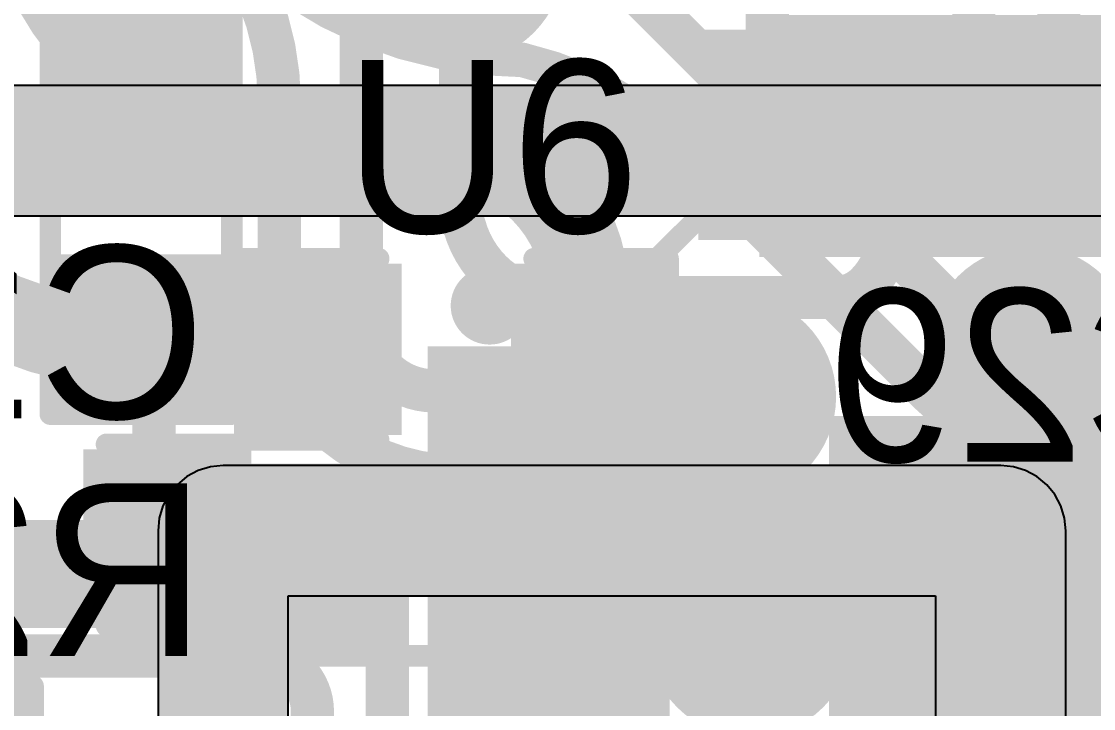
# Model space of a CAD drawing. Header units: millimetres. Extents: x 2.49 to 5.32, y 1.64 to 4.48.
# Drawn here: x 3.6273 to 3.8755, y 2.2338 to 2.3929 of the extents above; entities that cross this region are included whole.
import ezdxf

# ---------------------------------------------------------------- set-up
doc = ezdxf.new("R2010")
doc.units = ezdxf.units.MM
doc.header["$MEASUREMENT"] = 0
for name, color, linetype in [('BottomLayer', 5, 'Continuous'), ('BottomOverlay', 54, 'Continuous'), ('BottomPaste', 16, 'Continuous'), ('BottomSolder', 6, 'Continuous'), ('InternalPlane1', 76, 'Continuous'), ('InternalPlane2', 16, 'Continuous'), ('Mechanical2', 216, 'Continuous'), ('MultiLayer', 9, 'Continuous'), ('TopLayer', 1, 'Continuous'), ('TopOverlay', 2, 'Continuous'), ('TopPaste', 8, 'Continuous'), ('TopSolder', 216, 'Continuous'), ('ViaHoleLayer', 16, 'Continuous')]:
    doc.layers.add(name, color=color, linetype=linetype)

# ---------------------------------------------------------------- blocks, each defined once
blk = doc.blocks.new('R__0603_7')
at = {"layer": 'TopLayer'}
for points in [[(-0.045, 0.0175), (-0.045, -0.0175), (-0.015, 0.0175), (-0.015, -0.0175)], [(0.015, 0.0175), (0.015, -0.0175), (0.045, 0.0175), (0.045, -0.0175)]]:
    blk.add_solid(points, dxfattribs=at)
at = {"layer": 'TopOverlay', "const_width": 0.005}
for points in [[(-0.048, -0.021), (-0.048, 0.021)], [(0.048, 0.021), (-0.048, 0.021)], [(0.048, -0.021), (0.048, 0.021)], [(0.048, -0.021), (-0.048, -0.021)]]:
    blk.add_lwpolyline(points, dxfattribs=at)
at = {"layer": 'TopOverlay', "const_width": 0.0025}
for points in [[(-0.04925, 0.021, 1), (-0.04675, 0.021, 1)], [(-0.04925, 0.021, 1), (-0.04675, 0.021, 1)], [(0.04675, 0.021, 1), (0.04925, 0.021, 1)], [(0.04675, 0.021, 1), (0.04925, 0.021, 1)], [(-0.04925, -0.021, 1), (-0.04675, -0.021, 1)], [(-0.04925, -0.021, 1), (-0.04675, -0.021, 1)], [(0.04675, -0.021, 1), (0.04925, -0.021, 1)], [(0.04675, -0.021, 1), (0.04925, -0.021, 1)]]:
    blk.add_lwpolyline(points, format="xyb", close=True, dxfattribs=at)
at = {"layer": 'TopPaste'}
for points in [[(-0.045, 0.0175), (-0.045, -0.0175), (-0.015, 0.0175), (-0.015, -0.0175)], [(0.015, 0.0175), (0.015, -0.0175), (0.045, 0.0175), (0.045, -0.0175)]]:
    blk.add_solid(points, dxfattribs=at)
at = {"layer": 'TopSolder'}
for points in [[(-0.049, 0.0215), (-0.049, -0.0215), (-0.011, 0.0215), (-0.011, -0.0215)], [(0.011, 0.0215), (0.011, -0.0215), (0.049, 0.0215), (0.049, -0.0215)]]:
    blk.add_solid(points, dxfattribs=at)
blk = doc.blocks.new('C___0603_8')
at = {"layer": 'TopLayer'}
for points in [[(-0.045, 0.0175), (-0.045, -0.0175), (-0.015, 0.0175), (-0.015, -0.0175)], [(0.015, 0.0175), (0.015, -0.0175), (0.045, 0.0175), (0.045, -0.0175)]]:
    blk.add_solid(points, dxfattribs=at)
at = {"layer": 'TopOverlay', "const_width": 0.005}
for points in [[(-0.049, -0.021), (-0.049, 0.021)], [(-0.049, 0.021), (-0.018, 0.021)], [(0.018, 0.021), (0.049, 0.021)], [(0.049, -0.021), (0.049, 0.021)], [(-0.049, -0.021), (-0.018, -0.021)], [(0.018, -0.021), (0.049, -0.021)]]:
    blk.add_lwpolyline(points, dxfattribs=at)
at = {"layer": 'TopOverlay', "const_width": 0.0025}
for points in [[(-0.05025, 0.021, 1), (-0.04775, 0.021, 1)], [(-0.05025, 0.021, 1), (-0.04775, 0.021, 1)], [(-0.01925, 0.021, 1), (-0.01675, 0.021, 1)], [(0.01675, 0.021, 1), (0.01925, 0.021, 1)], [(0.04775, 0.021, 1), (0.05025, 0.021, 1)], [(0.04775, 0.021, 1), (0.05025, 0.021, 1)], [(-0.05025, -0.021, 1), (-0.04775, -0.021, 1)], [(-0.05025, -0.021, 1), (-0.04775, -0.021, 1)], [(-0.01925, -0.021, 1), (-0.01675, -0.021, 1)], [(0.01675, -0.021, 1), (0.01925, -0.021, 1)], [(0.04775, -0.021, 1), (0.05025, -0.021, 1)], [(0.04775, -0.021, 1), (0.05025, -0.021, 1)]]:
    blk.add_lwpolyline(points, format="xyb", close=True, dxfattribs=at)
at = {"layer": 'TopPaste'}
for points in [[(-0.045, 0.0175), (-0.045, -0.0175), (-0.015, 0.0175), (-0.015, -0.0175)], [(0.015, 0.0175), (0.015, -0.0175), (0.045, 0.0175), (0.045, -0.0175)]]:
    blk.add_solid(points, dxfattribs=at)
at = {"layer": 'TopSolder'}
for points in [[(-0.04736, 0.01986), (-0.04736, -0.01986), (-0.01264, 0.01986), (-0.01264, -0.01986)], [(0.01264, 0.01986), (0.01264, -0.01986), (0.04736, 0.01986), (0.04736, -0.01986)]]:
    blk.add_solid(points, dxfattribs=at)
blk = doc.blocks.new('48__________7_7__35')
at = {"layer": 'TopLayer'}
for points in [[(-0.11457, 0.19134), (-0.11457, 0.14331), (-0.10197, 0.19134), (-0.10197, 0.14331)], [(-0.09488, 0.19134), (-0.09488, 0.14331), (-0.08228, 0.19134), (-0.08228, 0.14331)], [(-0.0752, 0.19134), (-0.0752, 0.14331), (-0.0626, 0.19134), (-0.0626, 0.14331)], [(-0.05551, 0.19134), (-0.05551, 0.14331), (-0.04291, 0.19134), (-0.04291, 0.14331)], [(-0.19134, 0.11457), (-0.19134, 0.10197), (-0.14331, 0.11457), (-0.14331, 0.10197)], [(-0.09843, 0.09843), (-0.09843, -0.09843), (0.09843, 0.09843), (0.09843, -0.09843)], [(-0.19134, 0.09488), (-0.19134, 0.08228), (-0.14331, 0.09488), (-0.14331, 0.08228)], [(-0.19134, 0.0752), (-0.19134, 0.0626), (-0.14331, 0.0752), (-0.14331, 0.0626)], [(-0.19134, 0.05551), (-0.19134, 0.04291), (-0.14331, 0.05551), (-0.14331, 0.04291)], [(-0.19134, 0.03583), (-0.19134, 0.02323), (-0.14331, 0.03583), (-0.14331, 0.02323)]]:
    blk.add_solid(points, dxfattribs=at)
at = {"layer": 'TopOverlay', "const_width": 0.005}
blk.add_lwpolyline([(-0.157, 0.124), (-0.124, 0.157)], dxfattribs=at)
at = {"layer": 'TopOverlay'}
for points, const_width in [([(-0.12525, 0.157, 1), (-0.12275, 0.157, 1)], 0.0025), ([(-0.177, 0.128, 1), (-0.185, 0.128, 1)], 0.01), ([(-0.1875, 0.128, 1), (-0.1825, 0.128, 1)], 0.005), ([(-0.1795, 0.128, 1), (-0.1745, 0.128, 1)], 0.005), ([(-0.15825, 0.124, 1), (-0.15575, 0.124, 1)], 0.0025)]:
    blk.add_lwpolyline(points, format="xyb", close=True, dxfattribs=dict(at, const_width=const_width))
at = {"layer": 'TopPaste'}
for points in [[(-0.11457, 0.19134), (-0.11457, 0.14331), (-0.10197, 0.19134), (-0.10197, 0.14331)], [(-0.09488, 0.19134), (-0.09488, 0.14331), (-0.08228, 0.19134), (-0.08228, 0.14331)], [(-0.0752, 0.19134), (-0.0752, 0.14331), (-0.0626, 0.19134), (-0.0626, 0.14331)], [(-0.05551, 0.19134), (-0.05551, 0.14331), (-0.04291, 0.19134), (-0.04291, 0.14331)], [(-0.19134, 0.11457), (-0.19134, 0.10197), (-0.14331, 0.11457), (-0.14331, 0.10197)], [(-0.09843, 0.09843), (-0.09843, -0.09843), (0.09843, 0.09843), (0.09843, -0.09843)], [(-0.19134, 0.09488), (-0.19134, 0.08228), (-0.14331, 0.09488), (-0.14331, 0.08228)], [(-0.19134, 0.0752), (-0.19134, 0.0626), (-0.14331, 0.0752), (-0.14331, 0.0626)], [(-0.19134, 0.05551), (-0.19134, 0.04291), (-0.14331, 0.05551), (-0.14331, 0.04291)], [(-0.19134, 0.03583), (-0.19134, 0.02323), (-0.14331, 0.03583), (-0.14331, 0.02323)]]:
    blk.add_solid(points, dxfattribs=at)
at = {"layer": 'TopSolder'}
for points in [[(-0.11857, 0.19534), (-0.11857, 0.13931), (-0.09797, 0.19534), (-0.09797, 0.13931)], [(-0.09888, 0.19534), (-0.09888, 0.13931), (-0.07828, 0.19534), (-0.07828, 0.13931)], [(-0.0792, 0.19534), (-0.0792, 0.13931), (-0.0586, 0.19534), (-0.0586, 0.13931)], [(-0.05951, 0.19534), (-0.05951, 0.13931), (-0.03891, 0.19534), (-0.03891, 0.13931)], [(-0.19534, 0.11857), (-0.19534, 0.09797), (-0.13931, 0.11857), (-0.13931, 0.09797)], [(-0.10243, 0.10243), (-0.10243, -0.10243), (0.10243, 0.10243), (0.10243, -0.10243)], [(-0.19534, 0.09888), (-0.19534, 0.07828), (-0.13931, 0.09888), (-0.13931, 0.07828)], [(-0.19534, 0.0792), (-0.19534, 0.0586), (-0.13931, 0.0792), (-0.13931, 0.0586)], [(-0.19534, 0.05951), (-0.19534, 0.03891), (-0.13931, 0.05951), (-0.13931, 0.03891)], [(-0.19534, 0.03983), (-0.19534, 0.01923), (-0.13931, 0.03983), (-0.13931, 0.01923)]]:
    blk.add_solid(points, dxfattribs=at)
blk = doc.blocks.new('R__0603_B_45')
at = {"layer": 'BottomLayer'}
for points in [[(-0.015, -0.0175), (-0.015, 0.0175), (-0.045, -0.0175), (-0.045, 0.0175)], [(0.045, -0.0175), (0.045, 0.0175), (0.015, -0.0175), (0.015, 0.0175)]]:
    blk.add_solid(points, dxfattribs=at)
at = {"layer": 'BottomOverlay', "const_width": 0.005}
for points in [[(0.048, 0.021), (-0.048, 0.021)], [(-0.048, 0.021), (-0.048, -0.021)], [(0.048, 0.021), (0.048, -0.021)], [(0.048, -0.021), (-0.048, -0.021)]]:
    blk.add_lwpolyline(points, dxfattribs=at)
at = {"layer": 'BottomOverlay', "const_width": 0.0025}
for points in [[(-0.04925, 0.021, 1), (-0.04675, 0.021, 1)], [(-0.04925, 0.021, 1), (-0.04675, 0.021, 1)], [(0.04675, 0.021, 1), (0.04925, 0.021, 1)], [(0.04675, 0.021, 1), (0.04925, 0.021, 1)], [(-0.04925, -0.021, 1), (-0.04675, -0.021, 1)], [(-0.04925, -0.021, 1), (-0.04675, -0.021, 1)], [(0.04675, -0.021, 1), (0.04925, -0.021, 1)], [(0.04675, -0.021, 1), (0.04925, -0.021, 1)]]:
    blk.add_lwpolyline(points, format="xyb", close=True, dxfattribs=at)
at = {"layer": 'BottomPaste'}
for points in [[(-0.015, -0.0175), (-0.015, 0.0175), (-0.045, -0.0175), (-0.045, 0.0175)], [(0.045, -0.0175), (0.045, 0.0175), (0.015, -0.0175), (0.015, 0.0175)]]:
    blk.add_solid(points, dxfattribs=at)
at = {"layer": 'BottomSolder'}
for points in [[(-0.011, -0.0215), (-0.011, 0.0215), (-0.049, -0.0215), (-0.049, 0.0215)], [(0.049, -0.0215), (0.049, 0.0215), (0.011, -0.0215), (0.011, 0.0215)]]:
    blk.add_solid(points, dxfattribs=at)
blk = doc.blocks.new('R__0603_60')
at = {"layer": 'TopLayer'}
for points in [[(-0.045, 0.0175), (-0.045, -0.0175), (-0.015, 0.0175), (-0.015, -0.0175)], [(0.015, 0.0175), (0.015, -0.0175), (0.045, 0.0175), (0.045, -0.0175)]]:
    blk.add_solid(points, dxfattribs=at)
at = {"layer": 'TopOverlay', "const_width": 0.005}
for points in [[(-0.048, 0.021), (0.048, 0.021)], [(-0.048, -0.021), (-0.048, 0.021)], [(0.048, -0.021), (0.048, 0.021)], [(-0.048, -0.021), (0.048, -0.021)]]:
    blk.add_lwpolyline(points, dxfattribs=at)
at = {"layer": 'TopOverlay', "const_width": 0.0025}
for points in [[(-0.04925, 0.021, 1), (-0.04675, 0.021, 1)], [(-0.04925, 0.021, 1), (-0.04675, 0.021, 1)], [(0.04675, 0.021, 1), (0.04925, 0.021, 1)], [(0.04675, 0.021, 1), (0.04925, 0.021, 1)], [(-0.04925, -0.021, 1), (-0.04675, -0.021, 1)], [(-0.04925, -0.021, 1), (-0.04675, -0.021, 1)], [(0.04675, -0.021, 1), (0.04925, -0.021, 1)], [(0.04675, -0.021, 1), (0.04925, -0.021, 1)]]:
    blk.add_lwpolyline(points, format="xyb", close=True, dxfattribs=at)
at = {"layer": 'TopPaste'}
for points in [[(-0.045, 0.0175), (-0.045, -0.0175), (-0.015, 0.0175), (-0.015, -0.0175)], [(0.015, 0.0175), (0.015, -0.0175), (0.045, 0.0175), (0.045, -0.0175)]]:
    blk.add_solid(points, dxfattribs=at)
at = {"layer": 'TopSolder'}
for points in [[(-0.049, 0.0215), (-0.049, -0.0215), (-0.011, 0.0215), (-0.011, -0.0215)], [(0.011, 0.0215), (0.011, -0.0215), (0.049, 0.0215), (0.049, -0.0215)]]:
    blk.add_solid(points, dxfattribs=at)
blk = doc.blocks.new('C___0603_B_94')
at = {"layer": 'BottomLayer'}
for points in [[(-0.015, -0.0175), (-0.015, 0.0175), (-0.045, -0.0175), (-0.045, 0.0175)], [(0.045, -0.0175), (0.045, 0.0175), (0.015, -0.0175), (0.015, 0.0175)]]:
    blk.add_solid(points, dxfattribs=at)
at = {"layer": 'BottomOverlay', "const_width": 0.005}
for points in [[(-0.049, -0.021), (-0.049, 0.021)], [(-0.049, 0.021), (-0.018, 0.021)], [(0.018, 0.021), (0.049, 0.021)], [(0.049, -0.021), (0.049, 0.021)], [(-0.049, -0.021), (-0.018, -0.021)], [(0.018, -0.021), (0.049, -0.021)]]:
    blk.add_lwpolyline(points, dxfattribs=at)
at = {"layer": 'BottomOverlay', "const_width": 0.0025}
for points in [[(-0.05025, 0.021, 1), (-0.04775, 0.021, 1)], [(-0.05025, 0.021, 1), (-0.04775, 0.021, 1)], [(-0.01925, 0.021, 1), (-0.01675, 0.021, 1)], [(0.01675, 0.021, 1), (0.01925, 0.021, 1)], [(0.04775, 0.021, 1), (0.05025, 0.021, 1)], [(0.04775, 0.021, 1), (0.05025, 0.021, 1)], [(-0.05025, -0.021, 1), (-0.04775, -0.021, 1)], [(-0.05025, -0.021, 1), (-0.04775, -0.021, 1)], [(-0.01925, -0.021, 1), (-0.01675, -0.021, 1)], [(0.01675, -0.021, 1), (0.01925, -0.021, 1)], [(0.04775, -0.021, 1), (0.05025, -0.021, 1)], [(0.04775, -0.021, 1), (0.05025, -0.021, 1)]]:
    blk.add_lwpolyline(points, format="xyb", close=True, dxfattribs=at)
at = {"layer": 'BottomPaste'}
for points in [[(-0.015, -0.0175), (-0.015, 0.0175), (-0.045, -0.0175), (-0.045, 0.0175)], [(0.045, -0.0175), (0.045, 0.0175), (0.015, -0.0175), (0.015, 0.0175)]]:
    blk.add_solid(points, dxfattribs=at)
at = {"layer": 'BottomSolder'}
for points in [[(-0.01264, -0.01986), (-0.01264, 0.01986), (-0.04736, -0.01986), (-0.04736, 0.01986)], [(0.04736, -0.01986), (0.04736, 0.01986), (0.01264, -0.01986), (0.01264, 0.01986)]]:
    blk.add_solid(points, dxfattribs=at)
blk = doc.blocks.new('C___0603_B_105')
at = {"layer": 'BottomLayer'}
for points in [[(-0.015, -0.0175), (-0.015, 0.0175), (-0.045, -0.0175), (-0.045, 0.0175)], [(0.045, -0.0175), (0.045, 0.0175), (0.015, -0.0175), (0.015, 0.0175)]]:
    blk.add_solid(points, dxfattribs=at)
at = {"layer": 'BottomOverlay', "const_width": 0.005}
for points in [[(-0.018, 0.021), (-0.049, 0.021)], [(-0.049, 0.021), (-0.049, -0.021)], [(0.049, 0.021), (0.018, 0.021)], [(0.049, 0.021), (0.049, -0.021)], [(-0.018, -0.021), (-0.049, -0.021)], [(0.049, -0.021), (0.018, -0.021)]]:
    blk.add_lwpolyline(points, dxfattribs=at)
at = {"layer": 'BottomOverlay', "const_width": 0.0025}
for points in [[(-0.05025, 0.021, 1), (-0.04775, 0.021, 1)], [(-0.05025, 0.021, 1), (-0.04775, 0.021, 1)], [(-0.01925, 0.021, 1), (-0.01675, 0.021, 1)], [(0.01675, 0.021, 1), (0.01925, 0.021, 1)], [(0.04775, 0.021, 1), (0.05025, 0.021, 1)], [(0.04775, 0.021, 1), (0.05025, 0.021, 1)], [(-0.05025, -0.021, 1), (-0.04775, -0.021, 1)], [(-0.05025, -0.021, 1), (-0.04775, -0.021, 1)], [(-0.01925, -0.021, 1), (-0.01675, -0.021, 1)], [(0.01675, -0.021, 1), (0.01925, -0.021, 1)], [(0.04775, -0.021, 1), (0.05025, -0.021, 1)], [(0.04775, -0.021, 1), (0.05025, -0.021, 1)]]:
    blk.add_lwpolyline(points, format="xyb", close=True, dxfattribs=at)
at = {"layer": 'BottomPaste'}
for points in [[(-0.015, -0.0175), (-0.015, 0.0175), (-0.045, -0.0175), (-0.045, 0.0175)], [(0.045, -0.0175), (0.045, 0.0175), (0.015, -0.0175), (0.015, 0.0175)]]:
    blk.add_solid(points, dxfattribs=at)
at = {"layer": 'BottomSolder'}
for points in [[(-0.01264, -0.01986), (-0.01264, 0.01986), (-0.04736, -0.01986), (-0.04736, 0.01986)], [(0.04736, -0.01986), (0.04736, 0.01986), (0.01264, -0.01986), (0.01264, 0.01986)]]:
    blk.add_solid(points, dxfattribs=at)

msp = doc.modelspace()

# ---------------------------------------------------------------- linework, layer by layer
at = {"layer": 'BottomLayer'}
for points, const_width in [([(3.68236, 2.48714), (3.84649, 2.32301)], 0.01), ([(3.58729, 2.45071), (3.66855, 2.36945)], 0.02), ([(3.66855, 2.36945), (3.669, 2.369)], 0.02), ([(3.70642, 2.362), (3.72869, 2.362)], 0.02), ([(3.78227, 2.36231), (3.79279, 2.35179)], 0.008), ([(3.79279, 2.35179), (3.83801, 2.30656)], 0.01), ([(3.758, 2.317), (3.758, 2.32986)], 0.02), ([(3.758, 2.317), (3.76544, 2.317)], 0.025), ([(3.66142, 2.317), (3.698, 2.317)], 0.02), ([(3.84649, 2.32301), (3.8465, 2.323)], 0.01), ([(3.878, 2.29), (3.96537, 2.29)], 0.01), ([(3.578, 2.265), (3.698, 2.265)], 0.025), ([(3.758, 2.265), (3.7622, 2.265)], 0.025), ([(3.82014, 2.261), (3.833, 2.261)], 0.025)]:
    msp.add_lwpolyline(points, dxfattribs=dict(at, const_width=const_width))
for points, const_width in [([(3.74328, 2.38402, -0.198912), (3.67618, 2.41182)], 0.008), ([(3.74328, 2.38402, -0.139494), (3.78227, 2.36231)], 0.008), ([(3.70642, 2.362, -0.097402), (3.66855, 2.36945)], 0.02), ([(3.72869, 2.362, -0.198912), (3.748, 2.354)], 0.02), ([(3.748, 2.354, -0.198912), (3.758, 2.32986)], 0.02), ([(3.66142, 2.317, -0.198912), (3.59071, 2.34629)], 0.02), ([(3.76544, 2.317, -0.198912), (3.792, 2.306)], 0.025), ([(3.8465, 2.323, -0.000153), (3.84649, 2.32301)], 0.01), ([(3.861, 2.317, -0.198753), (3.8465, 2.323)], 0.01), ([(3.878, 2.29, -0.198912), (3.83801, 2.30656)], 0.01), ([(3.7622, 2.265, -0.198912), (3.796, 2.251)], 0.025), ([(3.796, 2.251, -0.198912), (3.82014, 2.261)], 0.025)]:
    msp.add_lwpolyline(points, format="xyb", dxfattribs=dict(at, const_width=const_width))
for points, const_width in [([(3.74128, 2.38402, 1), (3.74528, 2.38402, 1)], 0.004), ([(3.74128, 2.38402, 1), (3.74528, 2.38402, 1)], 0.004), ([(3.66355, 2.36945, 1), (3.67355, 2.36945, 1)], 0.01), ([(3.66355, 2.36945, 1), (3.67355, 2.36945, 1)], 0.01), ([(3.66355, 2.36945, 1), (3.67355, 2.36945, 1)], 0.01), ([(3.664, 2.369, 1), (3.674, 2.369, 1)], 0.01), ([(3.70142, 2.362, 1), (3.71142, 2.362, 1)], 0.01), ([(3.70142, 2.362, 1), (3.71142, 2.362, 1)], 0.01), ([(3.72369, 2.362, 1), (3.73369, 2.362, 1)], 0.01), ([(3.72369, 2.362, 1), (3.73369, 2.362, 1)], 0.01), ([(3.78027, 2.36231, 1), (3.78427, 2.36231, 1)], 0.004), ([(3.78027, 2.36231, 1), (3.78427, 2.36231, 1)], 0.004), ([(3.743, 2.354, 1), (3.753, 2.354, 1)], 0.01), ([(3.743, 2.354, 1), (3.753, 2.354, 1)], 0.01), ([(3.79029, 2.35179, 1), (3.79529, 2.35179, 1)], 0.005), ([(3.79079, 2.35179, 1), (3.79479, 2.35179, 1)], 0.004), ([(3.753, 2.32986, 1), (3.763, 2.32986, 1)], 0.01), ([(3.753, 2.32986, 1), (3.763, 2.32986, 1)], 0.01), ([(3.75175, 2.317, 1), (3.76425, 2.317, 1)], 0.0125), ([(3.75919, 2.317, 1), (3.77169, 2.317, 1)], 0.0125), ([(3.75919, 2.317, 1), (3.77169, 2.317, 1)], 0.0125), ([(3.65642, 2.317, 1), (3.66642, 2.317, 1)], 0.01), ([(3.65642, 2.317, 1), (3.66642, 2.317, 1)], 0.01), ([(3.693, 2.317, 1), (3.703, 2.317, 1)], 0.01), ([(3.753, 2.317, 1), (3.763, 2.317, 1)], 0.01), ([(3.84399, 2.32301, 1), (3.84899, 2.32301, 1)], 0.005), ([(3.84399, 2.32301, 1), (3.84899, 2.32301, 1)], 0.005), ([(3.84399, 2.32301, 1), (3.84899, 2.32301, 1)], 0.005), ([(3.844, 2.323, 1), (3.849, 2.323, 1)], 0.005), ([(3.844, 2.323, 1), (3.849, 2.323, 1)], 0.005), ([(3.844, 2.323, 1), (3.849, 2.323, 1)], 0.005), ([(3.85657, 2.317, 1), (3.86543, 2.317, 1)], 0.00886), ([(3.8585, 2.317, 1), (3.8635, 2.317, 1)], 0.005), ([(3.78575, 2.306, 1), (3.79825, 2.306, 1)], 0.0125), ([(3.78757, 2.306, 1), (3.79643, 2.306, 1)], 0.00886), ([(3.83551, 2.30656, 1), (3.84051, 2.30656, 1)], 0.005), ([(3.83551, 2.30656, 1), (3.84051, 2.30656, 1)], 0.005), ([(3.8755, 2.29, 1), (3.8805, 2.29, 1)], 0.005), ([(3.8755, 2.29, 1), (3.8805, 2.29, 1)], 0.005), ([(3.69175, 2.265, 1), (3.70425, 2.265, 1)], 0.0125), ([(3.75175, 2.265, 1), (3.76425, 2.265, 1)], 0.0125), ([(3.75595, 2.265, 1), (3.76845, 2.265, 1)], 0.0125), ([(3.75595, 2.265, 1), (3.76845, 2.265, 1)], 0.0125), ([(3.81389, 2.261, 1), (3.82639, 2.261, 1)], 0.0125), ([(3.81389, 2.261, 1), (3.82639, 2.261, 1)], 0.0125), ([(3.82675, 2.261, 1), (3.83925, 2.261, 1)], 0.0125), ([(3.78975, 2.251, 1), (3.80225, 2.251, 1)], 0.0125), ([(3.78975, 2.251, 1), (3.80225, 2.251, 1)], 0.0125), ([(3.79157, 2.251, 1), (3.80043, 2.251, 1)], 0.00886)]:
    msp.add_lwpolyline(points, format="xyb", close=True, dxfattribs=dict(at, const_width=const_width))
at = {"layer": 'BottomSolder', "const_width": 0.01286}
for points in [[(3.85457, 2.317, 1), (3.86743, 2.317, 1)], [(3.78557, 2.306, 1), (3.79843, 2.306, 1)], [(3.78957, 2.251, 1), (3.80243, 2.251, 1)]]:
    msp.add_lwpolyline(points, format="xyb", close=True, dxfattribs=at)
at = {"layer": 'InternalPlane1'}
for p, q in [((4.25293, 2.37807), (3.50673, 2.37807)), ((3.50673, 2.34793), (4.08793, 2.34793)), ((3.66823, 2.28893), (3.66563, 2.28753)), ((3.67106, 2.28978), (3.66823, 2.28893)), ((3.674, 2.29007), (3.67106, 2.28978)), ((3.854, 2.29007), (3.674, 2.29007)), ((3.85694, 2.28978), (3.854, 2.29007)), ((3.85977, 2.28893), (3.85694, 2.28978)), ((3.86237, 2.28753), (3.85977, 2.28893)), ((3.66563, 2.28753), (3.66334, 2.28566)), ((3.86466, 2.28566), (3.86237, 2.28753)), ((3.66334, 2.28566), (3.66147, 2.28337)), ((3.86653, 2.28337), (3.86466, 2.28566)), ((3.66147, 2.28337), (3.66007, 2.28077)), ((3.86793, 2.28077), (3.86653, 2.28337)), ((3.66007, 2.28077), (3.65922, 2.27794)), ((3.86878, 2.27794), (3.86793, 2.28077)), ((3.65922, 2.27794), (3.65893, 2.275)), ((3.86907, 2.275), (3.86878, 2.27794)), ((3.65893, 2.275), (3.65893, 2.22007)), ((3.86907, 2.10507), (3.86907, 2.275)), ((3.68907, 1.78107), (3.68907, 2.25993)), ((3.68907, 2.25993), (3.83893, 2.25993)), ((3.83893, 2.25993), (3.83893, 1.78107))]:
    msp.add_line(p, q, dxfattribs=at)
for points, const_width in [([(3.71705, 2.4072, 1), (3.74095, 2.4072, 1)], 0.02391), ([(3.84905, 2.317, 1), (3.87295, 2.317, 1)], 0.02391), ([(3.78005, 2.306, 1), (3.80395, 2.306, 1)], 0.02391), ([(3.6665, 2.275, 1), (3.6815, 2.275, 1)], 0.015), ([(3.6665, 2.275, 1), (3.6815, 2.275, 1)], 0.015), ([(3.8465, 2.275, 1), (3.8615, 2.275, 1)], 0.015), ([(3.8465, 2.275, 1), (3.8615, 2.275, 1)], 0.015)]:
    msp.add_lwpolyline(points, format="xyb", close=True, dxfattribs=dict(at, const_width=const_width))
at = {"layer": 'InternalPlane1', "const_width": 0.03}
for points in [[(3.492, 2.363), (4.268, 2.363)], [(3.674, 2.275), (3.854, 2.275)], [(3.674, 1.766), (3.674, 2.275)], [(3.854, 1.766), (3.854, 2.275)]]:
    msp.add_lwpolyline(points, dxfattribs=at)
at = {"layer": 'InternalPlane2', "const_width": 0.02391}
for points in [[(3.71705, 2.4072, 1), (3.74095, 2.4072, 1)], [(3.84905, 2.317, 1), (3.87295, 2.317, 1)], [(3.78005, 2.306, 1), (3.80395, 2.306, 1)], [(3.78405, 2.251, 1), (3.80795, 2.251, 1)]]:
    msp.add_lwpolyline(points, format="xyb", close=True, dxfattribs=at)
at = {"layer": 'Mechanical2', "const_width": 0.015}
msp.add_lwpolyline([(5.30364, 3.062, 1), (2.50836, 3.062, 1)], format="xyb", close=True, dxfattribs=at)
at = {"layer": 'MultiLayer', "const_width": 0.00886}
for points in [[(3.85657, 2.317, 1), (3.86543, 2.317, 1)], [(3.78757, 2.306, 1), (3.79643, 2.306, 1)], [(3.79157, 2.251, 1), (3.80043, 2.251, 1)]]:
    msp.add_lwpolyline(points, format="xyb", close=True, dxfattribs=at)
at = {"layer": 'TopLayer'}
for points, const_width in [([(3.86746, 2.36643), (3.86746, 2.45754)], 0.01), ([(3.84778, 2.36643), (3.84778, 2.42763)], 0.01), ([(3.706, 2.32477), (3.706, 2.41044)], 0.01), ([(3.729, 2.34767), (3.729, 2.4072)], 0.01), ([(3.8, 2.374), (3.8, 2.39836)], 0.01), ([(3.65229, 2.38271), (3.655, 2.38)], 0.025), ([(3.687, 2.323), (3.687, 2.37413)], 0.01), ([(3.82809, 2.3443), (3.82809, 2.36643)], 0.01), ([(3.75049, 2.329), (3.81576, 2.329)], 0.01), ([(3.658, 2.27641), (3.658, 2.32)], 0.01), ([(3.7229, 2.30737), (3.74935, 2.30737)], 0.01), ([(3.792, 2.281), (3.792, 2.306)], 0.01), ([(3.72787, 2.28769), (3.74935, 2.28769)], 0.01), ([(3.779, 2.268), (3.792, 2.281)], 0.01), ([(3.659, 2.274), (3.68639, 2.274)], 0.01), ([(3.74935, 2.268), (3.779, 2.268)], 0.01), ([(3.796, 2.239), (3.796, 2.251)], 0.01), ([(3.712, 2.20024), (3.712, 2.24803)], 0.01), ([(3.61266, 2.246), (3.68134, 2.246)], 0.01), ([(3.78563, 2.22863), (3.796, 2.239)], 0.01), ([(3.69467, 2.19088), (3.69467, 2.23315)], 0.01)]:
    msp.add_lwpolyline(points, dxfattribs=dict(at, const_width=const_width))
for points, const_width in [([(3.65229, 2.38271, -0.094136), (3.63129, 2.41356)], 0.025), ([(3.668, 2.42, -0.198912), (3.687, 2.37413)], 0.01), ([(3.72982, 2.34568, -0.198909), (3.729, 2.34767)], 0.01), ([(3.736, 2.335, -0.131311), (3.72982, 2.34568)], 0.01), ([(3.82809, 2.3443, -0.198912), (3.823, 2.332)], 0.01), ([(3.75049, 2.329, -0.198912), (3.736, 2.335)], 0.01), ([(3.823, 2.332, -0.198912), (3.81576, 2.329)], 0.01), ([(3.7112, 2.31222, -0.198912), (3.706, 2.32477)], 0.01), ([(3.69619, 2.30081, -0.198912), (3.687, 2.323)], 0.01), ([(3.86102, 2.31698, -0.000247), (3.861, 2.317)], 0.01), ([(3.88387, 2.30753, -0.198656), (3.86102, 2.31698)], 0.01), ([(3.7229, 2.30737, -0.198912), (3.7112, 2.31222)], 0.01), ([(3.72787, 2.28769, -0.198912), (3.69619, 2.30081)], 0.01), ([(3.659, 2.274, -0.198912), (3.658, 2.27641)], 0.01), ([(3.68639, 2.274, -0.101567), (3.69638, 2.27195)], 0.01), ([(3.69638, 2.27195, -0.095413), (3.70432, 2.26658)], 0.01), ([(3.70432, 2.26658, -0.19891), (3.712, 2.24803)], 0.01), ([(3.68134, 2.246, -0.198912), (3.691, 2.242)], 0.01), ([(3.691, 2.242, -0.198912), (3.69467, 2.23315)], 0.01)]:
    msp.add_lwpolyline(points, format="xyb", dxfattribs=dict(at, const_width=const_width))
for points, const_width in [([(3.64604, 2.38271, 1), (3.65854, 2.38271, 1)], 0.0125), ([(3.64604, 2.38271, 1), (3.65854, 2.38271, 1)], 0.0125), ([(3.64875, 2.38, 1), (3.66125, 2.38, 1)], 0.0125), ([(3.6845, 2.37413, 1), (3.6895, 2.37413, 1)], 0.005), ([(3.6845, 2.37413, 1), (3.6895, 2.37413, 1)], 0.005), ([(3.7975, 2.374, 1), (3.8025, 2.374, 1)], 0.005), ([(3.82559, 2.36643, 1), (3.83059, 2.36643, 1)], 0.005), ([(3.84528, 2.36643, 1), (3.85028, 2.36643, 1)], 0.005), ([(3.86496, 2.36643, 1), (3.86996, 2.36643, 1)], 0.005), ([(3.7265, 2.34767, 1), (3.7315, 2.34767, 1)], 0.005), ([(3.7265, 2.34767, 1), (3.7315, 2.34767, 1)], 0.005), ([(3.72732, 2.34568, 1), (3.73232, 2.34568, 1)], 0.005), ([(3.72732, 2.34568, 1), (3.73232, 2.34568, 1)], 0.005), ([(3.82559, 2.3443, 1), (3.83059, 2.3443, 1)], 0.005), ([(3.82559, 2.3443, 1), (3.83059, 2.3443, 1)], 0.005), ([(3.7335, 2.335, 1), (3.7385, 2.335, 1)], 0.005), ([(3.7335, 2.335, 1), (3.7385, 2.335, 1)], 0.005), ([(3.8205, 2.332, 1), (3.8255, 2.332, 1)], 0.005), ([(3.8205, 2.332, 1), (3.8255, 2.332, 1)], 0.005), ([(3.74799, 2.329, 1), (3.75299, 2.329, 1)], 0.005), ([(3.74799, 2.329, 1), (3.75299, 2.329, 1)], 0.005), ([(3.81326, 2.329, 1), (3.81826, 2.329, 1)], 0.005), ([(3.81326, 2.329, 1), (3.81826, 2.329, 1)], 0.005), ([(3.7035, 2.32477, 1), (3.7085, 2.32477, 1)], 0.005), ([(3.7035, 2.32477, 1), (3.7085, 2.32477, 1)], 0.005), ([(3.6845, 2.323, 1), (3.6895, 2.323, 1)], 0.005), ([(3.6845, 2.323, 1), (3.6895, 2.323, 1)], 0.005), ([(3.85657, 2.317, 1), (3.86543, 2.317, 1)], 0.00886), ([(3.6555, 2.32, 1), (3.6605, 2.32, 1)], 0.005), ([(3.8585, 2.317, 1), (3.8635, 2.317, 1)], 0.005), ([(3.85852, 2.31698, 1), (3.86352, 2.31698, 1)], 0.005), ([(3.85852, 2.31698, 1), (3.86352, 2.31698, 1)], 0.005), ([(3.7087, 2.31222, 1), (3.7137, 2.31222, 1)], 0.005), ([(3.7087, 2.31222, 1), (3.7137, 2.31222, 1)], 0.005), ([(3.78757, 2.306, 1), (3.79643, 2.306, 1)], 0.00886), ([(3.7204, 2.30737, 1), (3.7254, 2.30737, 1)], 0.005), ([(3.7204, 2.30737, 1), (3.7254, 2.30737, 1)], 0.005), ([(3.74685, 2.30737, 1), (3.75185, 2.30737, 1)], 0.005), ([(3.7895, 2.306, 1), (3.7945, 2.306, 1)], 0.005), ([(3.69369, 2.30081, 1), (3.69869, 2.30081, 1)], 0.005), ([(3.69369, 2.30081, 1), (3.69869, 2.30081, 1)], 0.005), ([(3.72537, 2.28769, 1), (3.73037, 2.28769, 1)], 0.005), ([(3.72537, 2.28769, 1), (3.73037, 2.28769, 1)], 0.005), ([(3.74685, 2.28769, 1), (3.75185, 2.28769, 1)], 0.005), ([(3.7895, 2.281, 1), (3.7945, 2.281, 1)], 0.005), ([(3.7895, 2.281, 1), (3.7945, 2.281, 1)], 0.005), ([(3.6555, 2.27641, 1), (3.6605, 2.27641, 1)], 0.005), ([(3.6555, 2.27641, 1), (3.6605, 2.27641, 1)], 0.005), ([(3.6565, 2.274, 1), (3.6615, 2.274, 1)], 0.005), ([(3.6565, 2.274, 1), (3.6615, 2.274, 1)], 0.005), ([(3.68389, 2.274, 1), (3.68889, 2.274, 1)], 0.005), ([(3.68389, 2.274, 1), (3.68889, 2.274, 1)], 0.005), ([(3.69388, 2.27195, 1), (3.69888, 2.27195, 1)], 0.005), ([(3.69388, 2.27195, 1), (3.69888, 2.27195, 1)], 0.005), ([(3.70182, 2.26658, 1), (3.70682, 2.26658, 1)], 0.005), ([(3.70182, 2.26658, 1), (3.70682, 2.26658, 1)], 0.005), ([(3.74685, 2.268, 1), (3.75185, 2.268, 1)], 0.005), ([(3.7765, 2.268, 1), (3.7815, 2.268, 1)], 0.005), ([(3.7765, 2.268, 1), (3.7815, 2.268, 1)], 0.005), ([(3.79157, 2.251, 1), (3.80043, 2.251, 1)], 0.00886), ([(3.7935, 2.251, 1), (3.7985, 2.251, 1)], 0.005), ([(3.7095, 2.24803, 1), (3.7145, 2.24803, 1)], 0.005), ([(3.7095, 2.24803, 1), (3.7145, 2.24803, 1)], 0.005), ([(3.67884, 2.246, 1), (3.68384, 2.246, 1)], 0.005), ([(3.67884, 2.246, 1), (3.68384, 2.246, 1)], 0.005), ([(3.6885, 2.242, 1), (3.6935, 2.242, 1)], 0.005), ([(3.6885, 2.242, 1), (3.6935, 2.242, 1)], 0.005), ([(3.7935, 2.239, 1), (3.7985, 2.239, 1)], 0.005), ([(3.7935, 2.239, 1), (3.7985, 2.239, 1)], 0.005), ([(3.69217, 2.23315, 1), (3.69717, 2.23315, 1)], 0.005), ([(3.69217, 2.23315, 1), (3.69717, 2.23315, 1)], 0.005)]:
    msp.add_lwpolyline(points, format="xyb", close=True, dxfattribs=dict(at, const_width=const_width))
for points in [[(3.784, 2.3423), (3.8127, 2.3423), (3.784, 2.391), (3.8127, 2.391)], [(3.725, 2.24596), (3.774, 2.24596), (3.725, 2.271), (3.774, 2.271)]]:
    msp.add_solid(points, dxfattribs=at)
at = {"layer": 'TopSolder', "const_width": 0.01286}
for points in [[(3.85457, 2.317, 1), (3.86743, 2.317, 1)], [(3.78557, 2.306, 1), (3.79843, 2.306, 1)], [(3.78957, 2.251, 1), (3.80243, 2.251, 1)]]:
    msp.add_lwpolyline(points, format="xyb", close=True, dxfattribs=at)
at = {"layer": 'ViaHoleLayer', "const_width": 0.00591}
for points in [[(3.85805, 2.317, 1), (3.86395, 2.317, 1)], [(3.78905, 2.306, 1), (3.79495, 2.306, 1)], [(3.79305, 2.251, 1), (3.79895, 2.251, 1)]]:
    msp.add_lwpolyline(points, format="xyb", close=True, dxfattribs=at)

# ---------------------------------------------------------------- block references
for name, p, rotation in [('R__0603_7', (3.655, 2.35), 270), ('48__________7_7__35', (3.91668, 2.1991), 360), ('C___0603_B_105', (3.728, 2.317), 180), ('C___0603_8', (3.629, 2.274), 360), ('R__0603_B_45', (3.728, 2.267), 180), ('C___0603_B_94', (3.863, 2.261), 360), ('R__0603_60', (3.582, 2.218), 360)]:
    msp.add_blockref(name, p, dxfattribs=dict(rotation=rotation))

# ---------------------------------------------------------------- texts
at = {"layer": 'BottomOverlay', "text_generation_flag": 2}
for s, p in [('C14', (3.67, 2.301)), ('C29', (3.912, 2.291)), ('R23', (3.67, 2.246))]:
    msp.add_text(s, height=0.04, dxfattribs=at).set_placement(p)
at = {"layer": 'TopOverlay'}
msp.add_text('U6', height=0.04, dxfattribs=at).set_placement((3.702, 2.344))

doc.saveas('drawing.dxf')
